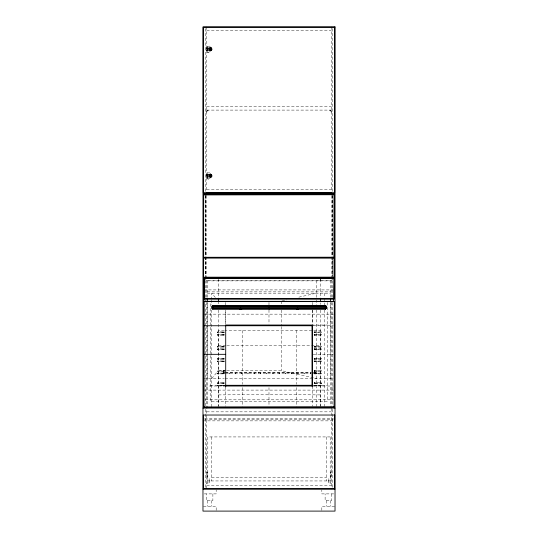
<?xml version="1.0" encoding="UTF-8"?>
<svg xmlns="http://www.w3.org/2000/svg" width="538" height="538" viewBox="0 0 538 538"><rect width="100%" height="100%" fill="white"/><g stroke="black" fill="none" stroke-linecap="round" stroke-linejoin="round"><path stroke-width="0.4" stroke-dasharray="2.69 2.02" d="M207.271 378.577L207.271 302.86M217.318 383.493L217.318 383.09L224.554 383.09L224.191 382.693L217.318 382.693L217.318 383.493L224.191 383.493L224.554 383.09M217.318 373.897L217.318 373.493L224.554 373.493L224.191 373.09L217.318 373.09L217.318 373.897L224.191 373.897L224.554 373.493M224.191 371.368L217.318 371.368L217.318 370.964L224.554 370.964L224.191 370.561L223.828 370.964L224.191 371.368L224.554 370.964M217.318 361.771L217.318 361.368L224.554 361.368L224.191 360.964L217.318 360.964L217.318 361.771L224.191 361.771L224.554 361.368M217.318 359.236L217.318 358.833L224.554 358.833L224.191 358.429L217.318 358.429L217.318 359.236L224.191 359.236L224.554 358.833M217.318 349.639L217.318 349.236L224.554 349.236L224.191 348.832L217.318 348.832L217.318 349.639L224.191 349.639L224.554 349.236M217.318 347.104L217.318 346.707L224.554 346.707L224.191 346.304L217.318 346.304L217.318 347.104L224.191 347.104L224.554 346.707M217.318 335.235L217.318 334.831L224.554 334.831L224.191 334.428L217.318 334.428L217.318 335.235L224.191 335.235L224.554 334.831M217.318 332.699L217.318 332.296L224.554 332.296L224.191 331.899L217.318 331.899L217.318 332.699L224.191 332.699L224.554 332.296M223.109 385.625L223.109 386.028L223.109 385.221M223.109 383.09L223.109 383.493L223.109 382.693M223.109 373.493L223.109 373.897L223.109 373.09M223.109 370.964L223.109 371.368L223.109 370.561M223.109 361.368L223.109 361.771L223.109 360.964M223.109 358.833L223.109 359.236L223.109 358.429M223.109 349.236L223.109 349.639L223.109 348.832M223.109 346.707L223.109 347.104L223.109 346.304M223.109 334.831L223.109 335.235L223.109 334.428M223.109 332.296L223.109 332.699L223.109 331.899M224.541 373.17L224.541 372.37L223.095 372.773L224.541 373.177L224.541 372.37M225.704 324.199L225.704 310.191M258.731 372.773L258.731 373.177L258.731 372.37M312.269 310.191L312.269 325.026L327.272 325.026M315.544 349.236L315.544 349.639L315.544 348.832M315.544 346.707L315.544 347.104L315.544 346.304M320.648 406.452L320.648 330.493L225.106 330.493M321.791 383.493L321.791 383.09L314.098 383.09L314.468 383.493L321.791 383.493L321.791 382.693L314.461 382.693L314.098 383.09M330.594 378.577L330.594 302.86M211.683 48.581L212.019 49.9L212.019 48.581L211.683 49.9M211.683 175.132L212.019 176.451L212.019 175.132L211.683 176.451M210.997 48.702C211.4 52.374 210.56 48.729 211.622 48.487L211.286 50L211.071 48.481M210.997 175.26C211.4 178.925 210.56 175.28 211.622 175.038L211.286 176.551L211.071 175.032M207.305 52.233C212.295 53.054 212.295 45.427 207.305 46.248M207.305 178.784C212.295 179.605 212.295 171.978 207.305 172.799M211.286 50L211.286 48.481M211.286 176.551L211.286 175.032M211.716 378.577L218.388 370.574M224.191 331.899L223.828 332.296L224.191 332.699M224.191 334.428L223.828 334.831L224.191 335.235M224.191 346.304L223.828 346.707L224.191 347.104M224.191 348.832L223.828 349.236L224.191 349.639M224.191 358.429L223.828 358.833L224.191 359.236M224.191 360.964L223.828 361.368L224.191 361.771M223.458 373.17L223.821 372.773L223.458 372.37M224.191 373.09L223.828 373.493L224.191 373.897M224.191 382.693L223.828 383.09L224.191 383.493M224.191 385.221L223.828 385.625L224.191 386.028L224.554 385.625L224.191 385.221L217.318 385.221L217.318 386.028L217.318 385.625L224.554 385.625M314.098 332.296L314.468 331.899L321.791 331.899L321.791 332.699L314.461 332.699L314.098 332.296L321.791 332.296M314.461 332.699L314.831 332.296L314.461 331.899M314.098 334.831L314.468 334.428L321.791 334.428L321.791 335.235L314.461 335.235L314.098 334.831L321.791 334.831M314.461 335.235L314.831 334.831L314.461 334.428M314.098 346.707L314.468 346.304L321.791 346.304L321.791 347.104L314.461 347.104L314.098 346.707L321.791 346.707M314.461 347.104L314.831 346.707L314.461 346.304M314.098 349.236L314.468 348.832L321.791 348.832L321.791 349.639L314.461 349.639L314.098 349.236L321.791 349.236M314.461 349.639L314.831 349.236L314.468 348.832L314.831 349.236M314.098 358.833L314.468 358.429L321.791 358.429L321.791 359.236L314.461 359.236L314.098 358.833L321.791 358.833M314.468 359.236L314.831 358.833L314.461 358.429M314.098 361.368L314.468 360.964L321.791 360.964L321.791 361.771L314.461 361.771L314.098 361.368L321.791 361.368M314.468 361.771L314.831 361.368L314.461 360.964M314.098 370.964L314.468 370.561L321.791 370.561L321.791 371.368L314.461 371.368L314.098 370.964L321.791 370.964M314.468 371.368L314.831 370.964L314.461 370.561M314.098 373.493L314.468 373.09L321.791 373.09L321.791 373.897L314.461 373.897L314.098 373.493L321.791 373.493M315.631 372.37L315.268 372.773L315.631 373.177L315.994 372.773L315.631 372.37L312.047 372.37M314.468 373.897L314.831 373.493L314.461 373.09M314.461 383.493L314.831 383.09L314.461 382.693M314.098 385.625L314.468 385.221L321.791 385.221L321.791 386.028L321.791 385.625L314.098 385.625L314.468 386.028L314.831 385.625L314.461 385.221M203.909 279.054L207.271 280.54L330.594 280.54L333.479 279.054M282.006 300.984L286.821 299.895M298.859 297.164L316.505 293.17M206.713 30.639L331.287 30.639M210.21 48.487L210.264 49.994M206.713 106.356L331.287 106.356M206.713 110.095L331.287 110.095M206.989 110.781L206.989 111.265M331.011 110.781L331.011 111.265M206.989 111.4L206.989 111.884M331.011 111.4L331.011 111.884M206.713 112.294L206.989 110.371L208.912 110.095M331.287 112.294L331.011 110.371L329.088 110.095M210.21 175.038L210.264 176.545M206.713 189.329L331.287 189.329M206.713 280.883L331.287 280.883M203.909 289.908L333.479 289.908M207.271 291.865L330.594 291.865M207.271 293.17L330.594 293.17M203.909 314.152L333.479 314.152M313.103 325.746L333.237 325.746M224.279 330.493L218.468 330.493L218.468 406.452M218.468 345.309L225.94 345.309M226.767 345.309L320.648 345.309M313.103 354.327L333.237 354.327M225.926 370.574L217.318 370.561L217.318 371.368M226.767 370.574L281.206 370.574L316.505 378.577M225.375 372.37L311.213 372.37M223.095 372.773L224.541 372.773M225.375 372.773L311.213 372.773M312.047 372.773L315.994 372.773M225.375 373.17L311.213 373.177M312.047 373.177L315.631 373.177M203.909 378.577L224.259 378.577M225.099 378.577L333.479 378.577M210.405 385.295L225.704 385.295M312.269 385.295L327.272 385.295M204.729 386.015L224.864 386.015M313.103 386.015L333.237 386.015M203.909 390.104L333.479 390.104M218.468 394.919L269.558 394.428L320.648 394.919M205.254 399.815L333.479 399.815M206.713 411.839L331.287 411.839M204.642 418.665L333.358 418.665M204.642 419.761L333.358 419.761M202.974 420.864L333.533 420.864M206.713 471.927L207.372 471.927L207.372 482.485L209.134 482.485L209.134 478.746L209.793 478.746L209.793 483.151L206.713 483.151M331.287 471.927L330.628 471.927L330.628 482.485L328.866 482.485L328.866 478.746L328.207 478.746L328.207 483.151L331.287 483.151M206.713 472.801L207.372 472.808M330.628 472.801L331.287 472.808M206.713 472.828L207.372 472.828M330.628 472.828L331.287 472.828M206.713 474.126L207.372 474.106M330.628 474.126L331.287 474.126M206.713 475.229L207.372 475.222M330.628 475.229L331.287 475.229M206.713 475.888L207.372 475.888M330.628 475.888L331.287 475.888M206.713 476.547L207.372 476.547M330.628 476.54L331.287 476.547M211.555 477.206L326.445 477.206M206.713 485.35L331.287 485.35M204.292 493.891L216.175 493.891L216.175 489.889M333.708 493.891L321.825 493.891L321.825 489.889M203.425 506.298L216.175 506.298L216.175 511.1M334.575 506.298L321.825 506.298L321.825 511.1M215.308 297.474L211.716 293.17L211.716 299.041M223.848 373.09L223.848 373.897L223.801 372.37L223.801 373.177M332.471 194.884L332.471 256.068M332.471 276.182L332.423 256.902L332.397 276.182M332.363 195.718L332.397 256.068M332.276 28.581L332.276 191.609M332.276 195.812L332.276 297.494M332.276 302.531L332.276 405.894M332.276 409.257L332.276 487.408M331.724 493.891L331.724 500.575L325.12 500.575L325.12 493.891M331.287 26.9L331.287 191.575M331.287 195.671L331.287 297.265M331.287 302.302L331.287 406.419M331.287 408.1L331.287 489.089M330.601 110.371L330.117 110.371M330.594 280.54L330.594 298.025M330.594 302.403L330.594 406.459M330.567 500.575L330.567 506.298M329.982 110.371L329.498 110.371M327.272 302.49L327.272 401.449L210.405 401.449L210.405 302.195M326.445 436.93L326.445 480.945M326.277 500.575L326.277 506.298M324.723 293.17L324.723 297.366M324.723 298.207L324.723 304.918M324.723 309.955L324.723 406.459M320.574 279.054L320.574 298.025M320.574 302.86L320.574 304.474M320.574 310.117L320.574 406.439M320.466 279.054L320.466 280.54M316.505 280.54L316.505 299.041M316.505 299.881L316.505 304.918M316.505 309.955L316.505 406.459M315.544 331.899L315.544 332.699M315.544 334.428L315.544 335.235M315.544 358.429L315.544 359.236M315.544 360.964L315.544 361.771M315.544 370.561L315.544 371.368M315.544 373.09L315.544 373.897M315.544 382.693L315.544 383.493M315.544 385.221L315.544 386.028M312.269 302.423L312.269 304.925M312.269 309.922L312.269 324.199M312.269 386.102L312.269 406.251M296.572 330.493L296.572 384.307M296.572 387.568L296.572 406.452M281.206 301.166L281.206 304.414M281.206 310.09L281.206 325.766M281.206 326.6L281.206 370.574M268.987 302.423L268.987 304.925M268.987 309.922L268.987 324.078M268.987 387.636L268.987 406.251M242.544 330.493L242.544 384.287M242.544 387.555L242.544 406.452M225.704 302.423L225.704 304.925M225.704 309.922L225.704 324.078M225.704 386.909L225.704 406.251M218.388 279.054L218.388 298.025M218.388 301.166L218.388 304.474M218.388 310.09L218.388 406.459M212.88 493.891L212.88 500.575L206.276 500.575L206.276 493.891M211.716 299.881L211.716 304.918M211.716 309.955L211.716 408.1M211.723 500.575L211.723 506.298M211.555 436.93L211.555 480.945M210.856 47.727L210.835 50.747M210.856 174.285L210.835 177.298M210.6 47.916L210.614 50.559M210.62 174.473L210.62 177.11M209.954 47.916L209.954 50.559M209.954 174.473L209.954 177.11M209.726 48.111L209.726 50.37M209.726 174.662L209.726 176.921M209.369 48.111L209.369 50.37M209.369 174.662L209.369 176.921M208.912 48.111L208.912 50.37M208.912 174.662L208.912 176.921M208.562 48.111L208.643 50.37M208.562 174.662L208.643 176.921M208.502 110.371L208.024 110.371M207.93 47.727L207.897 48.111M207.897 50.37L207.93 50.747M207.883 110.371L207.399 110.371M207.93 174.285L207.897 174.662M207.897 176.921L207.93 177.298M207.661 47.916L207.661 50.559M207.661 174.473L207.661 177.11M207.433 500.575L207.433 506.298M207.365 48.111L207.365 50.37M207.365 174.662L207.365 176.921M207.271 280.54L207.271 298.025M207.271 302.403L207.271 408.1M207.083 48.111L207.083 50.37M207.083 174.662L207.083 176.921M206.814 48.111L206.814 50.37M206.814 174.662L206.814 176.921M206.713 26.9L206.713 191.575M206.713 195.671L206.713 297.265M206.713 302.302L206.713 489.089M205.724 28.581L205.724 191.609M205.724 195.812L205.724 405.894M205.724 409.257L205.724 489.089M205.408 195.718L205.462 256.068M205.408 256.902L205.462 276.182M205.381 194.884L205.388 256.068M205.395 256.902L205.388 276.182M314.548 372.37L314.548 373.177L314.548 372.37M211.649 49.24C205.348 61.446 205.348 37.028 211.649 49.24M211.649 175.791C205.348 187.997 205.348 163.586 211.649 175.791M223.848 331.899L223.848 332.699L223.848 331.899M223.848 334.428L223.848 335.235L223.848 334.428M223.848 346.304L223.848 347.104L223.848 346.304M223.848 348.832L223.848 349.639L223.848 348.832M223.848 358.429L223.848 359.236L223.848 358.429M223.848 360.964L223.848 361.771L223.848 360.964M223.848 370.561L223.848 371.368L223.848 370.561M223.848 382.693L223.848 383.493L223.848 382.693M223.848 385.221L223.848 386.028L223.848 385.221M314.811 331.899L314.811 332.699L314.811 331.899M314.811 334.428L314.811 335.235L314.811 334.428M314.811 346.304L314.811 347.104L314.811 346.304M314.811 348.832L314.811 349.639L314.811 348.832M314.811 358.429L314.811 359.236L314.811 358.429M314.811 360.964L314.811 361.771L314.811 360.964M314.811 370.561L314.811 371.368L314.811 370.561M315.281 372.37L315.281 373.177L315.281 372.37M314.811 373.09L314.811 373.897L314.811 373.09M314.811 382.693L314.811 383.493L314.811 382.693M314.811 385.221L314.811 386.028L314.811 385.221M229.208 373.09L228.845 373.493L229.208 373.897L229.571 373.493L229.208 373.09M235.449 373.09L235.086 373.493L235.449 373.897L235.812 373.493L235.449 373.09M241.703 373.09L241.34 373.493L241.703 373.897L242.066 373.493L241.703 373.09M247.951 373.09L247.588 373.493L247.951 373.897L248.314 373.493L247.951 373.09M254.198 373.09L253.835 373.493L254.198 373.897L254.561 373.493L254.198 373.09M260.453 373.09L260.089 373.493L260.453 373.897L260.816 373.493L260.453 373.09M266.7 373.09L266.337 373.493L266.7 373.897L267.063 373.493L266.7 373.09M272.948 373.09L272.584 373.493L272.948 373.897L273.311 373.493L272.948 373.09M279.202 373.09L278.839 373.493L279.202 373.897L279.565 373.493L279.202 373.09M285.449 373.09L285.086 373.493L285.449 373.897L285.812 373.493L285.449 373.09M291.697 373.09L291.334 373.493L291.697 373.897L292.06 373.493L291.697 373.09M297.951 373.09L297.581 373.493L297.951 373.897L298.314 373.493L297.951 373.09M304.199 373.09L303.836 373.493L304.199 373.897L304.562 373.493L304.199 373.09M310.446 373.09L310.083 373.493L310.446 373.897L310.809 373.493L310.446 373.09M211.75 47.727L207.096 47.727L207.096 50.747L211.75 50.747L211.75 47.727M211.535 47.916L206.518 47.916L210.365 48.111L210.365 50.37L206.518 50.559L211.535 50.559L211.535 47.916M211.75 174.285L207.096 174.285L207.096 177.298L211.75 177.298L211.75 174.285M211.535 174.473L206.518 174.473L210.365 174.662L210.365 176.921L206.525 177.11L211.535 177.11L211.535 174.473M330.184 436.93L207.816 436.93L207.816 480.945L330.184 480.945L330.184 436.93M211.347 50L211.347 48.481L211.313 49.994M211.347 176.551L211.347 175.032L211.313 176.545"/><path stroke-width="0.81" d="M207.271 301.246L207.271 298.832M330.594 301.246L330.594 298.832M269.101 309.041L269.101 305.645M241.871 308.624L241.844 308.994M334.239 257.89L203.613 257.85L203.552 277.245L203.66 257.843L334.219 257.85L334.253 277.332L203.552 277.299L334.273 277.245M334.219 277.245L334.219 257.857M203.593 257.332L334.273 257.312L203.613 257.366L203.66 194.642M334.172 194.709L334.172 257.366L334.253 194.675L203.552 194.756L334.172 194.642M203.572 194.756L203.613 257.359M212.093 306.384L212.833 305.645L325.369 305.645L326.109 306.384L326.062 308.624L325.369 309.041L212.833 309.041L212.093 308.301L212.093 306.384L326.109 306.384L325.369 305.692L325.369 309.041L326.062 308.301L212.14 308.301L212.187 306.082L212.833 305.692L212.833 309.041L212.14 308.301M203.835 298.819L204.01 277.803L203.653 278.159L334.401 278.159L334.044 298.859L204.01 298.859L203.653 298.503L204.01 277.803L334.401 278.159L334.044 277.803L334.044 298.859L203.815 298.819L203.694 298.503L334.401 298.503L334.044 298.819M241.064 309.041L241.3 308.624L239.968 309.041M203.694 277.985L334.36 277.964M334.36 298.684L203.694 298.704M334.078 407.058L334.293 301.374L203.889 301.3L203.673 407.279L203.909 279.054M212.376 305.92L212.302 308.55L212.833 308.852L325.369 308.852C326.445 308.765 326.445 305.914 325.369 305.826L212.281 305.826M334.293 407.058L203.673 407.279M240.883 308.63L240.378 309.041M212.51 308.994L212.51 305.692M325.692 305.692L325.692 308.994M297.144 305.645L298.24 305.645M240.553 308.624L239.854 309.041M334.078 301.589L203.599 301.589L334.367 301.589M297.413 305.819L297.83 305.645M297.79 305.826L298.348 305.645M212.14 308.624L326.062 308.624M326.062 306.061L212.187 306.082M334.078 407.279L334.367 407.058L203.599 407.058M212.093 307.467L326.109 307.454M297.144 309.041L296.902 308.624L298.24 309.041M297.702 308.852L296.949 308.852M241.051 305.645L239.968 305.645M241.253 308.852L240.499 308.852M240.278 305.692L241.165 305.692M297.03 308.994L297.924 308.994M297.03 305.692L297.924 305.692M240.278 308.994L241.172 308.994M206.713 193.068L331.287 193.068M203.572 193.559L334.266 193.559M203.599 325.746L312.269 325.746L312.269 386.909M203.599 354.327L225.704 354.327M225.704 385.295L312.269 385.295M225.704 386.015L312.269 386.015M202.974 408.1L335.026 408.1M202.974 489.089L335.026 489.089M298.025 308.994L297.649 308.624L298.348 309.041M239.854 305.645L240.412 305.826M297.319 308.637L297.83 309.041M240.378 305.645L240.789 305.819M334.219 277.843L334.239 298.819M204.01 298.859L203.815 277.843M203.889 407.353L203.673 301.374M296.384 309.041L296.33 308.624M334.266 194.574L334.266 193.337L203.572 193.337L203.572 194.574M333.479 298.832L333.479 301.246M331.287 192.308L331.287 194.83M320.574 298.832L320.574 301.246M312.148 385.295L312.148 325.026L225.704 325.026L225.704 386.909M297.608 305.645L297.608 309.041M240.6 305.645L240.6 309.041M218.388 298.832L218.388 301.246M206.713 192.308L206.713 194.83M335.026 26.9L202.974 26.9L202.974 511.1L335.026 511.1L335.026 26.9M334.697 27.23L203.303 27.23L203.303 192.739L334.697 192.739L334.697 27.23M334.697 415.033L203.303 415.033L203.303 488.76L334.697 488.76L334.697 415.033"/></g></svg>
